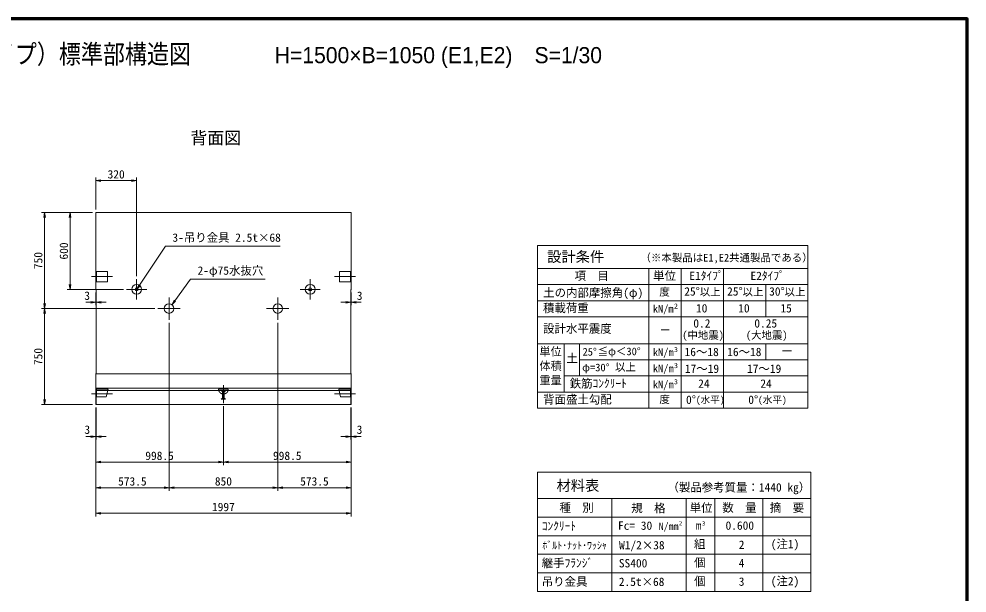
# Model space of a CAD drawing. Units: millimetres at full size, sheet at 1:30; some dimension numbers follow another scale. Extents: x 122209 to 134059, y -1498 to 6777.
# Drawn here: x 126646 to 134059, y 2290 to 6777 of the extents above; entities that cross this region are included whole.
import ezdxf
from ezdxf.enums import TextEntityAlignment as Align

# ---------------------------------------------------------------- set-up
doc = ezdxf.new("R2010")
doc.units = ezdxf.units.MM
doc.header["$LTSCALE"] = 30
doc.linetypes.add('CHAIN', pattern=[18.5, 12, -1.5, 3.5, -1.5])
doc.linetypes.add('DASHED', pattern=[7.5, 6, -1.5])
for name, color, linetype, lineweight in [('01図枠', 1, 'Continuous', 70), ('中心', 6, 'CHAIN', 9), ('外形線', 7, 'Continuous', 13), ('寸法', 2, 'Continuous', 9), ('細線', 4, 'Continuous', 9)]:
    doc.layers.add(name, color=color, linetype=linetype, lineweight=lineweight)
doc.layers.add('文字', color=7, linetype='Continuous')
doc.styles.add('ＭＳ ゴシック', font='')
doc.styles.add('ＭＳ Ｐゴシック', font='')
doc.styles.get('ＭＳ ゴシック').set_extended_font_data('MS Gothic')
doc.styles.get('ＭＳ Ｐゴシック').set_extended_font_data('MS PGothic')

# ---------------------------------------------------------------- blocks, each defined once
blk = doc.blocks.new('open_arrow')
at = {"color": 0, "linetype": 'Continuous', "lineweight": -2}
blk.add_lwpolyline([(7.5, 1.25), (0, 0), (7.5, -1.25)], dxfattribs=at)

msp = doc.modelspace()

# ---------------------------------------------------------------- linework, layer by layer
at = {"layer": '01図枠'}
msp.add_lwpolyline([(122208.55, -1383.36), (134058.55, -1383.36), (134058.55, 6776.64), (122208.55, 6776.64)], close=True, dxfattribs=at)
at = {"layer": '中心'}
for p, q in [((127377.04, 4763.2), (127212.04, 4763.2)), ((129112.04, 4763.2), (129277.04, 4763.2)), ((127566.04, 4741.7), (127566.04, 4584.7)), ((128923.04, 4741.7), (128923.04, 4584.7)), ((127487.54, 4663.2), (127644.54, 4663.2)), ((127819.54, 4425.7), (127819.54, 4600.7)), ((128669.54, 4425.7), (128669.54, 4600.7)), ((129001.54, 4663.2), (128844.54, 4663.2)), ((127732.04, 4513.2), (127907.04, 4513.2)), ((128582.04, 4513.2), (128757.04, 4513.2)), ((128244.54, 3914.08), (128244.54, 3775.08)), ((127377.04, 3847.98), (127212.04, 3847.98)), ((129112.04, 3847.98), (129277.04, 3847.98))]:
    msp.add_line(p, q, dxfattribs=at)
at = {"layer": '外形線'}
for p, q in [((127246.04, 5263.2), (129243.04, 5263.2)), ((127246.04, 4663.2), (127246.04, 5263.2)), ((129243.04, 4663.2), (129243.04, 5263.2)), ((127246.04, 4663.2), (127249.04, 4660.2)), ((127249.04, 4006.18), (127249.04, 4660.2)), ((129243.04, 4663.2), (129240.04, 4660.2)), ((129240.04, 4006.2), (129240.04, 4660.2)), ((127246.04, 4003.2), (127249.04, 4006.18)), ((127246.04, 4003.2), (127246.04, 3763.2)), ((129243.04, 4003.2), (129240.04, 4006.2)), ((129243.04, 4003.2), (129243.04, 3763.2)), ((129243.04, 3873.2), (127246.04, 3873.2)), ((127246.04, 3763.2), (129243.04, 3763.2))]:
    msp.add_line(p, q, dxfattribs=at)
for centre in [(127819.54, 4513.2), (128669.54, 4513.2)]:
    msp.add_circle(centre, 37.5, dxfattribs=at)
at = {"layer": '寸法'}
for p, q in [((127246.04, 5287.2), (127246.04, 5537.2)), ((127246.04, 5513.2), (127566.04, 5513.2)), ((127566.04, 4765.7), (127566.04, 5537.2)), ((127222.04, 5263.2), (126822.04, 5263.2)), ((126846.04, 4513.2), (126846.04, 5263.2)), ((127222.04, 5263.2), (127022.04, 5263.2)), ((127046.04, 5263.2), (127046.04, 4663.2)), ((127463.54, 4663.2), (127022.04, 4663.2)), ((127246.04, 4639.2), (127246.04, 4538.79)), ((127249.04, 4636.2), (127249.04, 4538.79)), ((129240.04, 4636.2), (129240.04, 4538.79)), ((129243.04, 4639.2), (129243.04, 4538.79)), ((127168.04, 4562.79), (127327.04, 4562.79)), ((129321.04, 4562.79), (129162.04, 4562.79)), ((127708.04, 4513.2), (126822.04, 4513.2)), ((127708.04, 4513.2), (126822.04, 4513.2)), ((126846.04, 3763.2), (126846.04, 4513.2)), ((127819.54, 4401.7), (127819.54, 3089.2)), ((127819.54, 4401.7), (127819.54, 3089.2)), ((128669.54, 4401.7), (128669.54, 3089.2)), ((128669.54, 4401.7), (128669.54, 3089.2)), ((127222.04, 3763.2), (126822.04, 3763.2)), ((127246.04, 3739.2), (127246.04, 2889.2)), ((127246.04, 3739.2), (127246.04, 3089.2)), ((127246.04, 3739.2), (127246.04, 3289.2)), ((127246.04, 3739.2), (127246.04, 3489.2)), ((127249.04, 3739.2), (127249.04, 3489.2)), ((128244.54, 3751.08), (128244.54, 3289.2)), ((128244.54, 3751.08), (128244.54, 3289.2)), ((129240.04, 3739.2), (129240.04, 3489.2)), ((129243.04, 3739.2), (129243.04, 2889.2)), ((129243.04, 3739.2), (129243.04, 3089.2)), ((129243.04, 3739.2), (129243.04, 3289.2)), ((129243.04, 3739.2), (129243.04, 3489.2)), ((127168.04, 3513.2), (127327.04, 3513.2)), ((129321.04, 3513.2), (129162.04, 3513.2)), ((127246.04, 3313.2), (128244.54, 3313.2)), ((128244.54, 3313.2), (129243.04, 3313.2)), ((127246.04, 3113.2), (127819.54, 3113.2)), ((127819.54, 3113.2), (128669.54, 3113.2)), ((128669.54, 3113.2), (129243.04, 3113.2)), ((127246.04, 2913.2), (129243.04, 2913.2))]:
    msp.add_line(p, q, dxfattribs=at)
at = {"layer": '寸法', "color": 3}
for p, q in [((130699.39, 3860.65), (130699.39, 5006.19)), ((130699.39, 5006.19), (132814.39, 5006.19)), ((132814.39, 3734.65), (132814.39, 5006.19)), ((130699.39, 3734.65), (130699.39, 4826.65)), ((130699.39, 4826.65), (132814.39, 4826.65)), ((131569.39, 3734.65), (131569.39, 4826.65)), ((131824.39, 3734.65), (131824.39, 4826.65)), ((132154.39, 3734.65), (132154.39, 4826.65)), ((130699.39, 4700.65), (132814.39, 4700.65)), ((132484.39, 4448.65), (132484.39, 4700.65)), ((130699.39, 4574.65), (132814.39, 4574.65)), ((130699.39, 4448.65), (132814.39, 4448.65)), ((130699.39, 4238.65), (132814.39, 4238.65)), ((130909.39, 3860.65), (130909.39, 4238.65)), ((131029.39, 3986.65), (131029.39, 4238.65)), ((132484.39, 4112.65), (132484.39, 4238.65)), ((131029.39, 4112.65), (132814.39, 4112.65)), ((130909.39, 3986.65), (132814.39, 3986.65)), ((130699.39, 3860.65), (132814.39, 3860.65)), ((130699.39, 3734.65), (132814.39, 3734.65)), ((130699.39, 2302.96), (130699.39, 3234.65)), ((130699.39, 3234.65), (132836.89, 3234.65)), ((132836.89, 2302.96), (132836.89, 3234.65)), ((130699.39, 3028.12), (132836.89, 3028.12)), ((131280.64, 2302.96), (131280.64, 3028.12)), ((131861.89, 2302.96), (131861.89, 3028.12)), ((132086.89, 2302.96), (132086.89, 3028.12)), ((132086.89, 2447.99), (132086.89, 3028.12)), ((132461.89, 2302.96), (132461.89, 3028.12)), ((130699.39, 2883.09), (132836.89, 2883.09)), ((130699.39, 2738.05), (132836.89, 2738.05)), ((130699.39, 2593.02), (132836.89, 2593.02)), ((130699.39, 2447.99), (132836.89, 2447.99)), ((130699.39, 2302.96), (132836.89, 2302.96))]:
    msp.add_line(p, q, dxfattribs=at)
at = {"layer": '寸法', "color": 3, "linetype": 'DASHED'}
for p, q in [((128206.04, 3884.08), (128283.04, 3884.08)), ((128232.04, 3873.08), (128257.04, 3873.08)), ((128232.04, 3864.74), (128232.04, 3873.08)), ((128257.04, 3864.74), (128232.04, 3864.74)), ((128237.54, 3864.74), (128237.54, 3812.74)), ((128251.54, 3864.74), (128251.54, 3812.74)), ((128257.04, 3873.08), (128257.04, 3864.74)), ((128227.04, 3805.08), (128237.54, 3812.74)), ((128262.04, 3805.08), (128227.04, 3805.08)), ((128237.54, 3812.74), (128251.54, 3812.74)), ((128251.54, 3812.74), (128262.04, 3805.08))]:
    msp.add_line(p, q, dxfattribs=at)
at = {"layer": '寸法'}
for points in [[(127566.04, 4663.2), (127587.73, 4695.61), (127791.87, 5000.56), (128689.29, 5000.56)], [(127841.74, 4543.42), (127864.84, 4574.84), (127988.38, 4742.92), (128571.61, 4742.92)]]:
    msp.add_lwpolyline(points, dxfattribs=at)
at = {"layer": '寸法', "color": 3}
for centre, radius in [((127566.04, 4663.2), 38.5), ((127566.04, 4663.2), 12.5), ((128923.04, 4663.2), 38.5), ((128923.04, 4663.2), 12.5)]:
    msp.add_circle(centre, radius, dxfattribs=at)
at = {"layer": '寸法', "color": 3, "linetype": 'DASHED'}
msp.add_arc((128244.54, 3884.08), 38.5, 180, 0, dxfattribs=at)
at = {"layer": '細線'}
for p, q in [((127252.04, 4723.2), (127252.04, 4803.2)), ((127337.04, 4803.2), (127252.04, 4803.2)), ((127337.04, 4723.2), (127337.04, 4803.2)), ((129152.04, 4723.2), (129152.04, 4803.2)), ((129152.04, 4803.2), (129237.04, 4803.2)), ((129237.04, 4723.2), (129237.04, 4803.2)), ((127337.04, 4723.2), (127252.04, 4723.2)), ((129152.04, 4723.2), (129237.04, 4723.2)), ((129243.02, 4003.2), (127246.04, 4003.2)), ((129243.04, 3890.82), (127246.04, 3890.82)), ((127249.04, 3763.2), (127249.04, 3873.2)), ((129240.04, 3763.2), (129240.04, 3873.2))]:
    msp.add_line(p, q, dxfattribs=at)
at = {"layer": '細線', "linetype": 'DASHED'}
for p, q in [((127252.04, 3822.98), (127252.04, 3882.98)), ((127252.04, 3882.98), (127343.04, 3882.98)), ((127328.04, 3822.98), (127343.04, 3882.98)), ((129161.04, 3822.98), (129146.04, 3882.98)), ((129237.04, 3882.98), (129146.04, 3882.98)), ((129237.04, 3822.98), (129237.04, 3882.98)), ((127252.04, 3822.98), (127328.04, 3822.98)), ((129237.04, 3822.98), (129161.04, 3822.98))]:
    msp.add_line(p, q, dxfattribs=at)

# ---------------------------------------------------------------- block references
at = {"layer": '寸法', "xscale": 5.2, "yscale": 5.2}
for p in [(127246.04, 5513.2), (127249.04, 4562.79), (129243.04, 4562.79), (127249.04, 3513.2), (129243.04, 3513.2), (127246.04, 3313.2), (128244.54, 3313.2), (127246.04, 3113.2), (127819.54, 3113.2), (128669.54, 3113.2), (127246.04, 2913.2)]:
    msp.add_blockref('open_arrow', p, dxfattribs=at)
for p, rotation in [((127566.04, 5513.2), 180), ((126846.04, 5263.2), 270), ((127046.04, 5263.2), 270), ((127046.04, 4663.2), 90), ((127566.04, 4663.2), 56.2), ((126846.04, 4513.2), 90), ((127246.04, 4562.79), 180), ((127841.74, 4543.42), 53.7), ((129240.04, 4562.79), 180), ((126846.04, 4513.2), 270), ((126846.04, 3763.2), 90), ((127246.04, 3513.2), 180), ((129240.04, 3513.2), 180), ((128244.54, 3313.2), 180), ((129243.04, 3313.2), 180), ((127819.54, 3113.2), 180), ((128669.54, 3113.2), 180), ((129243.04, 3113.2), 180), ((129243.04, 2913.2), 180)]:
    msp.add_blockref('open_arrow', p, dxfattribs=dict(at, rotation=rotation))

# ---------------------------------------------------------------- texts
at = {"layer": '寸法', "style": 'ＭＳ ゴシック'}
for s, p in [('320', (127406.04, 5562.7)), ('3', (127179.26, 4613.73)), ('3', (129309.81, 4613.73)), ('3', (127180.23, 3566.68)), ('3', (129308.85, 3566.68)), ('998.5', (127745.29, 3362.7)), ('998.5', (128743.79, 3362.7)), ('573.5', (127532.79, 3162.7)), ('850', (128244.54, 3162.7)), ('573.5', (128956.29, 3162.7)), ('1997', (128244.54, 2962.7))]:
    msp.add_text(s, height=65.51, dxfattribs=at).set_placement(p, align=Align.MIDDLE_CENTER)
for s, p in [('3-吊り金具 2.5t×68', (127845.87, 5015.56)), ('2-φ75水抜穴', (128042.38, 4757.92))]:
    msp.add_text(s, height=65.51, dxfattribs=at).set_placement(p, align=Align.BOTTOM_LEFT)
for s, p in [('600', (126996.54, 4963.2)), ('750', (126796.54, 4888.2)), ('750', (126796.54, 4138.2))]:
    msp.add_text(s, height=65.51, rotation=90, dxfattribs=at).set_placement(p, align=Align.MIDDLE_CENTER)
at = {"layer": '寸法', "color": 3, "style": 'ＭＳ ゴシック'}
for s, height, p in [('設計条件', 81.89, (130775.12, 4853.09)), ('項\u3000目', 65.51, (130989.93, 4716.58)), ('単位', 65.51, (131604.34, 4716.58)), ('E1ﾀｲﾌﾟ', 65.51, (131887.64, 4716.58)), ('E2ﾀｲﾌﾟ', 65.51, (132365.62, 4716.58)), ('土の内部摩擦角(φ)', 65.51, (130744.63, 4584.68)), ('度', 59.81, (131653.23, 4595.89)), ('25°', 65.51, (131847.86, 4594.79)), ('以上', 59.81, (131968.6, 4595.89)), ('25°', 65.51, (132182.78, 4594.79)), ('以上', 59.81, (132303.52, 4595.89)), ('30°', 65.51, (132511.26, 4594.79)), ('以上', 59.81, (132632, 4595.89)), ('積載荷重', 65.51, (130743.2, 4464.68)), ('kN/m', 59.81, (131601.53, 4464.07)), ('2', 39.16, (131767.39, 4501.93)), ('10', 65.51, (131939.55, 4463.2)), ('10', 65.51, (132269.55, 4463.2)), ('15', 65.51, (132599.55, 4463.2)), ('設計水平震度', 65.51, (130743.85, 4303.94)), ('0.2', 65.51, (131918.62, 4345.16)), ('0.25', 65.51, (132395.57, 4345.16)), ('ー', 59.81, (131656.62, 4296.42)), ('(中地震)', 59.81, (131831.97, 4258.14)), ('(大地震)', 59.81, (132329.71, 4258.14)), ('土', 65.51, (130926.12, 4071.72)), ('25°', 59.81, (131052.46, 4127.44)), ('≦φ＜30°', 59.81, (131170.73, 4130.46)), ('kN/m', 59.81, (131601.85, 4123.89)), ('3', 39.16, (131767.71, 4161.75)), ('16～18', 65.51, (131849.89, 4122.11)), ('16～18', 65.51, (132183.42, 4122.11)), ('ー', 65.51, (132606.58, 4127.67)), ('φ=30°', 59.81, (131049.09, 4005.12)), ('以上', 59.81, (131306.81, 4007.89)), ('kN/m', 59.81, (131601.85, 3997.89)), ('3', 39.16, (131767.71, 4035.75)), ('17～19', 65.51, (131852.42, 3990.63)), ('17～19', 65.51, (132338.46, 3990.63)), ('鉄筋ｺﾝｸﾘｰﾄ', 65.51, (130952.15, 3875.59)), ('kN/m', 59.81, (131601.85, 3871.89)), ('3', 39.16, (131767.71, 3909.75)), ('24', 65.51, (131956.66, 3874.49)), ('24', 65.51, (132442.7, 3874.49)), ('背面盛土勾配', 65.51, (130744.39, 3750.58)), ('度', 59.81, (131653.23, 3755.89)), ('0°', 65.51, (131861.86, 3748.34)), ('(水平)', 54.12, (131938.18, 3756.98)), ('0°', 65.51, (132347.91, 3748.34)), ('(水平)', 54.12, (132424.22, 3756.98)), ('材料表', 81.89, (130848.54, 3064.21)), ('種\u3000別', 65.51, (130872.1, 2904.58)), ('規\u3000格', 65.51, (131433.21, 2901.48)), ('単位', 65.51, (131890.12, 2903.88)), ('数\u3000量', 65.51, (132145.42, 2904.43)), ('摘\u3000要', 65.51, (132516.65, 2904.14)), ('ｺﾝｸﾘｰﾄ', 65.51, (130733.63, 2761.34)), ('Fc= 30', 65.51, (131329.71, 2764.54)), ('N/mm', 56.96, (131647.52, 2766.18)), ('2', 32.75, (131806.19, 2809.1)), ('m', 65.51, (131937.33, 2765.41)), ('3', 32.75, (131986.36, 2807.94)), ('ﾎﾞﾙﾄ･ﾅｯﾄ･ﾜｯｼｬ', 56.96, (130738, 2616.49)), ('W1/2×38', 65.51, (131337.78, 2611.61)), ('組', 65.51, (131923.9, 2620.37)), ('(注1)', 65.51, (132523.9, 2620.37)), ('継手ﾌﾗﾝｼﾞ', 65.51, (130733.46, 2471.55)), ('SS400', 65.51, (131336.12, 2470.52)), ('個', 65.51, (131924.9, 2475.34)), ('吊り金具', 65.51, (130733.46, 2326.52)), ('2.5t×68', 65.51, (131336.12, 2325.49)), ('個', 65.51, (131924.9, 2330.31)), ('(注2)', 65.51, (132523.9, 2330.31))]:
    msp.add_text(s, height=height, dxfattribs=at).set_placement(p, align=Align.BOTTOM_LEFT)
for s, height, p in [('（※本製品はE1,E2共通製品である）', 59.81, (131505.68, 4940.64)), ('単位', 63.93, (130715.24, 4208.96)), ('体積', 63.93, (130715.24, 4096.73)), ('重量', 63.93, (130715.24, 3984.5))]:
    msp.add_text(s, height=height, dxfattribs=at).set_placement(p, align=Align.TOP_LEFT)
for s, p in [('（製品参考質量：1440 kg）', (132832.35, 3063.38)), ('0.600', (132393.27, 2764.9)), ('2', (132318.43, 2615.11)), ('4', (132318.23, 2471.85)), ('3', (132318.23, 2326.82))]:
    msp.add_text(s, height=65.51, dxfattribs=at).set_placement(p, align=Align.BOTTOM_RIGHT)
at = {"layer": '文字', "style": 'ＭＳ Ｐゴシック', "width": 0.85}
msp.add_text(' KLウォール3型（Eタイプ）標準部構造図\u3000\u3000\u3000\u3000\u3000\u3000\u3000\u3000\u3000\u3000\u3000\u3000\u3000\u3000\u3000\u3000 \u3000\u3000\u3000\u3000', height=148.5, dxfattribs=at).set_placement((128133.55, 6383.47), align=Align.BOTTOM_CENTER)
at = {"layer": '文字', "style": 'ＭＳ Ｐゴシック'}
msp.add_text('H=1500×B=1050 (E1,E2)\u3000S=1/30', height=126.2, dxfattribs=at).set_placement((128645.89, 6392.97), align=Align.BOTTOM_LEFT)
msp.add_text(' 背面図 ', height=96.5, dxfattribs=at).set_placement((128184.56, 5769.94), align=Align.BOTTOM_CENTER)

doc.saveas('drawing.dxf')
